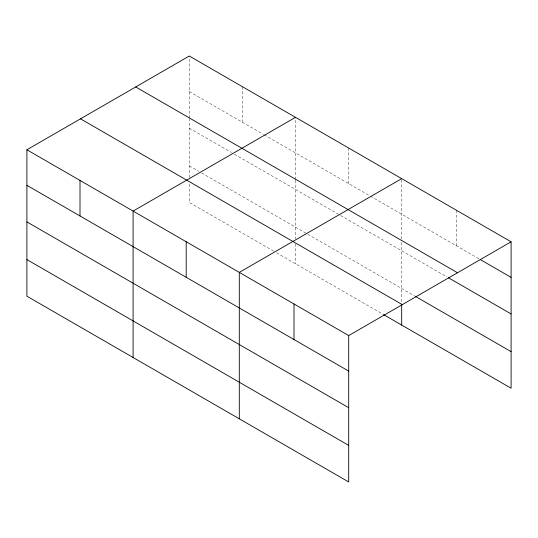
<?xml version="1.0" encoding="UTF-8"?>
<svg xmlns="http://www.w3.org/2000/svg" width="538" height="538" viewBox="0 0 538 538"><rect width="100%" height="100%" fill="white"/><g stroke="black" fill="none" stroke-linecap="round" stroke-linejoin="round"><path stroke-width="0.4" stroke-dasharray="2.69 2.02" d="M189.289 177.486L189.289 119.006M189.289 118.172L189.289 56.019M295.49 180.317L295.49 238.798M295.49 179.484L295.49 117.331M401.684 242.463L401.684 303.439M401.684 239.134L401.684 178.643M189.289 91.568L263.486 134.399M264.212 134.823L369.68 195.711M370.406 196.135L479.425 259.074M189.289 128.152L231.474 152.51M234.386 154.191L339.855 215.079M340.588 215.503L447.038 276.962M189.289 165.845L198.744 171.306M201.656 172.987L414.643 295.954M273.667 251.145L189.289 202.429L189.289 183.31M276.572 252.826L382.774 314.138M456.392 210.23L456.392 245.779M348.584 147.984L348.584 183.532M295.49 243.788L295.49 263.748M242.389 86.672L242.389 122.22"/><path stroke-width="0.81" d="M26.9 149.772L348.711 335.571L348.711 481.981L26.9 296.189L26.9 149.772L189.289 56.019L511.1 241.811L511.1 388.228L383.5 314.562M295.49 117.331L133.094 211.084L133.094 357.501M401.684 178.643L239.296 272.396L239.296 418.813M348.711 335.571L511.1 241.811M480.145 259.491L511.1 277.359M135.704 86.954L457.508 272.753M448.477 277.79L511.1 313.95M415.363 296.371L511.1 351.644M80.492 118.831L402.296 304.629M26.9 185.321L348.711 371.119M26.9 221.905L348.711 407.703M26.9 259.598L348.711 445.397M401.684 304.273L401.684 325.06M294.004 303.983L294.004 339.532M186.195 241.744L186.195 277.292M80.001 180.432L80.001 215.973"/></g></svg>
